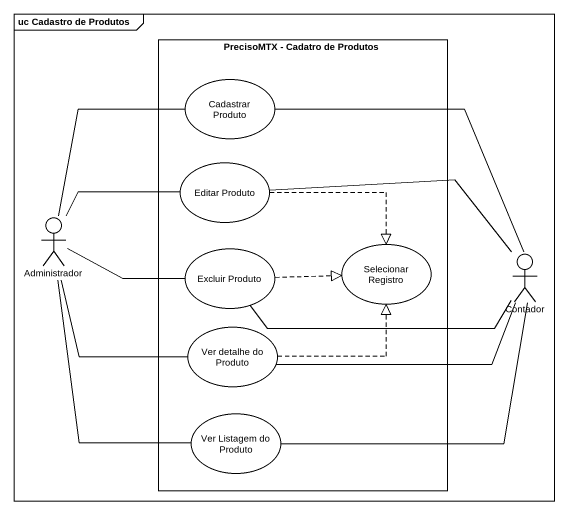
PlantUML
@startuml
mainframe uc Cadastro de Produtos
rectangle "PrecisoMTX - Cadatro de Produtos" as PrecisoMTX_Cadatro_de {
  usecase "Cadastrar Produto" as Cadastrar_Produto
  usecase "Editar Produto" as Editar_Produto
  usecase "Excluir Produto" as Excluir_Produto
  usecase "Selecionar Registro" as Selecionar_Registro
  usecase "Ver detalhe do Produto" as Ver_detalhe_do_Produto
  usecase "Ver Listagem do Produto" as Ver_Listagem_do_Produto
}
actor Administrador
actor Contador
Editar_Produto .right.|> Selecionar_Registro
Administrador -up- Cadastrar_Produto
Administrador -right- Editar_Produto
Administrador -right- Excluir_Produto
Administrador -right- Ver_detalhe_do_Produto
Administrador -- Ver_Listagem_do_Produto
Excluir_Produto .right.|> Selecionar_Registro
Contador -up- Cadastrar_Produto
Contador -left- Editar_Produto
Contador -left- Excluir_Produto
Contador -left- Ver_detalhe_do_Produto
Contador -left- Ver_Listagem_do_Produto
Ver_detalhe_do_Produto .right.|> Selecionar_Registro
@enduml
